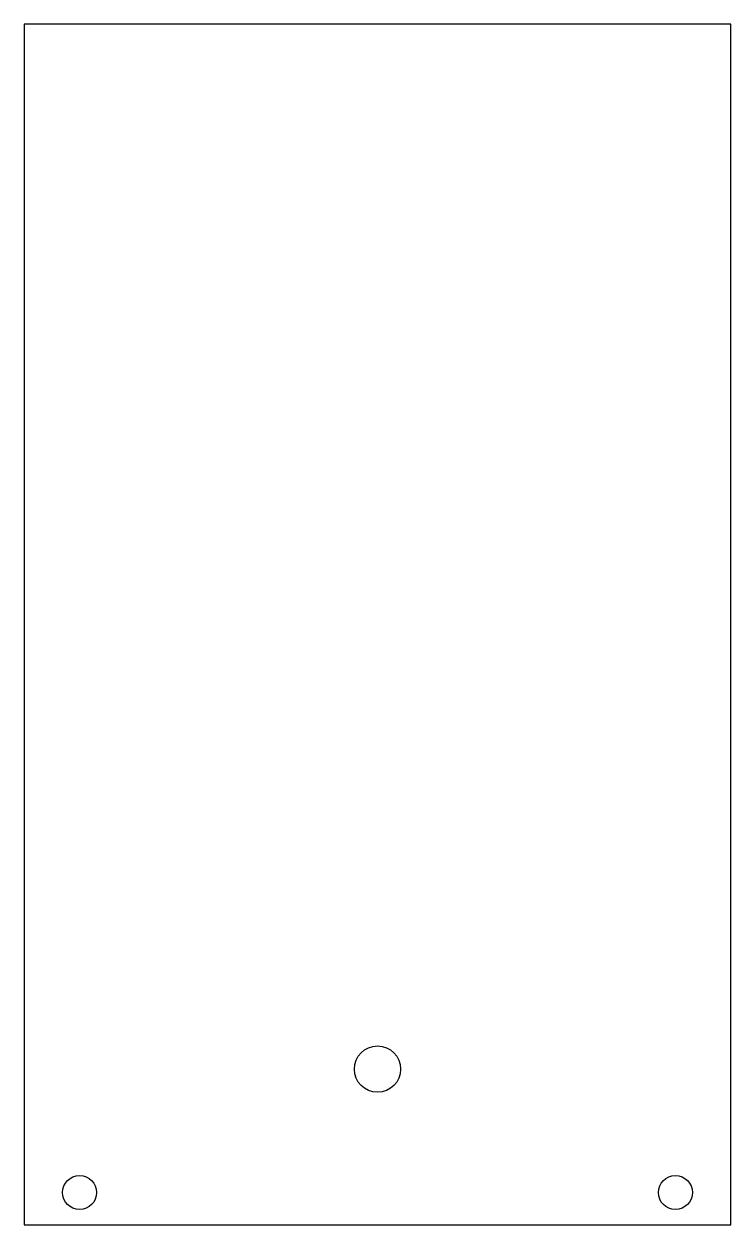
# Model space of a CAD drawing. Header units: metres. Extents: x -22.9 to 22.9, y 1.9 to 79.7.
import ezdxf

# ---------------------------------------------------------------- set-up
doc = ezdxf.new("R2010")
doc.units = ezdxf.units.M

msp = doc.modelspace()

# ---------------------------------------------------------------- linework, layer by layer
at = {"layer": 'HOLES'}
for centre in [(-19.3, 4), (19.3, 4)]:
    msp.add_circle(centre, 1.1, dxfattribs=at)
at = {"layer": 'OUTLINE'}
for p, q in [((22.9, 79.7), (-22.9, 79.7)), ((-22.9, 79.7), (-22.9, 1.9)), ((22.9, 1.9), (22.9, 79.7)), ((-22.9, 1.9), (22.9, 1.9))]:
    msp.add_line(p, q, dxfattribs=at)
at = {"layer": 'VENT'}
msp.add_circle((0, 12), 1.5, dxfattribs=at)

doc.saveas('drawing.dxf')
